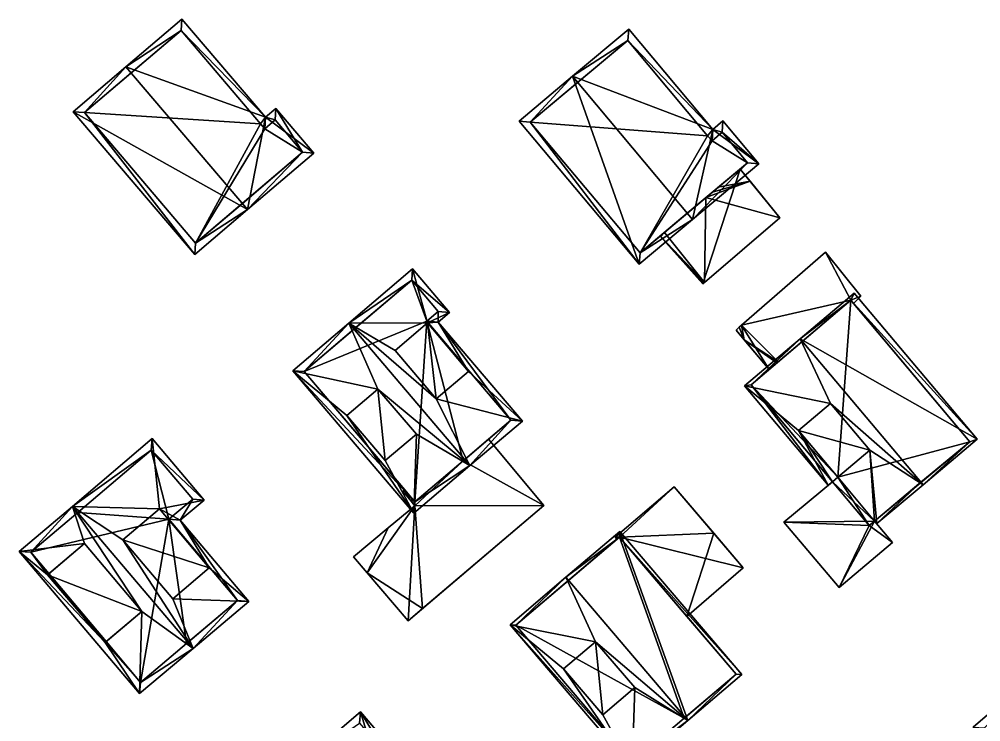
# Model space of a CAD drawing. Extents: x 2679264 to 2679716, y 1246766 to 1247183.
# Drawn here: x 2679267.5 to 2679327.1, y 1247120.6 to 1247164.2 of the extents above; entities that cross this region are included whole.
import ezdxf

# ---------------------------------------------------------------- set-up
doc = ezdxf.new("R2010")
doc.units = 0

msp = doc.modelspace()

# ---------------------------------------------------------------- linework, layer by layer
for points in [[(2679277.56, 1247164.2, 451.626), (2679282.75, 1247158.12, 451.626), (2679274.09, 1247161.25, 455.044)], [(2679277.56, 1247164.2, 451.626), (2679274.09, 1247161.25, 455.044), (2679277.51, 1247163.5, 452.001)], [(2679282.75, 1247158.12, 451.626), (2679277.56, 1247164.2, 451.626), (2679277.51, 1247163.5, 452.001)], [(2679305.25, 1247163.59, 449.858), (2679310.46, 1247157.37, 449.858), (2679301.76, 1247160.66, 453.452)], [(2679305.25, 1247163.59, 449.858), (2679301.76, 1247160.66, 453.452), (2679305.19, 1247162.88, 450.253)], [(2679310.46, 1247157.37, 449.858), (2679305.25, 1247163.59, 449.858), (2679305.19, 1247162.88, 450.253)], [(2679277.51, 1247163.5, 452.001), (2679274.42, 1247160.87, 455.044), (2679271.52, 1247158.41, 445.035)], [(2679277.51, 1247163.5, 445.035), (2679277.51, 1247163.5, 452.001), (2679271.52, 1247158.41, 445.035)], [(2679282.43, 1247157.72, 445.035), (2679277.51, 1247163.5, 445.035), (2679271.52, 1247158.41, 445.035)], [(2679277.51, 1247163.5, 452.001), (2679274.09, 1247161.25, 455.044), (2679274.42, 1247160.87, 455.044)], [(2679282.43, 1247157.72, 451.998), (2679282.75, 1247158.12, 451.626), (2679277.51, 1247163.5, 452.001)], [(2679282.43, 1247157.72, 451.998), (2679277.51, 1247163.5, 452.001), (2679277.51, 1247163.5, 445.035)], [(2679282.43, 1247157.72, 445.035), (2679282.43, 1247157.72, 451.998), (2679277.51, 1247163.5, 445.035)], [(2679305.19, 1247162.88, 450.253), (2679302.08, 1247160.28, 453.452), (2679299.15, 1247157.82, 441.762)], [(2679305.19, 1247162.88, 441.762), (2679305.19, 1247162.88, 450.253), (2679299.15, 1247157.82, 441.762)], [(2679310.14, 1247156.98, 441.762), (2679305.19, 1247162.88, 441.762), (2679299.15, 1247157.82, 441.762)], [(2679305.19, 1247162.88, 450.253), (2679301.76, 1247160.66, 453.452), (2679302.08, 1247160.28, 453.452)], [(2679310.14, 1247156.98, 450.249), (2679310.46, 1247157.37, 449.858), (2679305.19, 1247162.88, 450.253)], [(2679310.14, 1247156.98, 450.249), (2679305.19, 1247162.88, 450.253), (2679305.19, 1247162.88, 441.762)], [(2679310.14, 1247156.98, 441.762), (2679310.14, 1247156.98, 450.249), (2679305.19, 1247162.88, 441.762)], [(2679270.82, 1247158.46, 451.626), (2679274.09, 1247161.25, 455.044), (2679281.63, 1247152.4, 455.044)], [(2679274.09, 1247161.25, 455.044), (2679270.82, 1247158.46, 451.626), (2679271.52, 1247158.41, 452.023)], [(2679274.42, 1247160.87, 455.044), (2679274.09, 1247161.25, 455.044), (2679271.52, 1247158.41, 452.023)], [(2679274.09, 1247161.25, 455.044), (2679282.75, 1247158.12, 451.626), (2679281.63, 1247152.4, 455.044)], [(2679274.42, 1247160.87, 455.044), (2679271.52, 1247158.41, 452.023), (2679271.52, 1247158.41, 445.035)], [(2679298.45, 1247157.88, 449.858), (2679301.76, 1247160.66, 453.452), (2679305.89, 1247149.01, 449.858)], [(2679301.76, 1247160.66, 453.452), (2679298.45, 1247157.88, 449.858), (2679299.15, 1247157.82, 450.273)], [(2679302.08, 1247160.28, 453.452), (2679301.76, 1247160.66, 453.452), (2679299.15, 1247157.82, 450.273)], [(2679301.76, 1247160.66, 453.452), (2679310.46, 1247157.37, 449.858), (2679309.2, 1247151.79, 453.452)], [(2679305.89, 1247149.01, 449.858), (2679301.76, 1247160.66, 453.452), (2679309.2, 1247151.79, 453.452)], [(2679302.08, 1247160.28, 453.452), (2679299.15, 1247157.82, 450.273), (2679299.15, 1247157.82, 441.762)], [(2679278.36, 1247149.61, 451.626), (2679270.82, 1247158.46, 451.626), (2679281.63, 1247152.4, 455.044)], [(2679270.82, 1247158.46, 451.626), (2679278.36, 1247149.61, 451.626), (2679271.52, 1247158.41, 452.023)], [(2679271.52, 1247158.41, 452.023), (2679278.36, 1247149.61, 451.626), (2679278.41, 1247150.31, 452.024)], [(2679271.52, 1247158.41, 452.023), (2679278.41, 1247150.31, 452.024), (2679278.41, 1247150.31, 445.035)], [(2679271.52, 1247158.41, 445.035), (2679271.52, 1247158.41, 452.023), (2679278.41, 1247150.31, 445.035)], [(2679282.43, 1247157.72, 445.035), (2679271.52, 1247158.41, 445.035), (2679278.41, 1247150.31, 445.035)], [(2679283.39, 1247158.66, 450.994), (2679285.74, 1247155.89, 450.994), (2679282.75, 1247158.12, 451.626)], [(2679283.39, 1247158.66, 450.994), (2679282.75, 1247158.12, 451.626), (2679283.33, 1247157.96, 451.37)], [(2679285.04, 1247155.95, 451.369), (2679283.39, 1247158.66, 450.994), (2679283.33, 1247157.96, 451.37)], [(2679285.74, 1247155.89, 450.994), (2679283.39, 1247158.66, 450.994), (2679285.04, 1247155.95, 451.369)], [(2679282.43, 1247157.72, 445.035), (2679278.41, 1247150.31, 445.035), (2679282.69, 1247157.41, 445.035)], [(2679282.75, 1247158.12, 451.626), (2679285.74, 1247155.89, 450.994), (2679281.63, 1247152.4, 455.044)], [(2679282.75, 1247158.12, 451.626), (2679282.43, 1247157.72, 451.998), (2679282.69, 1247157.41, 452.001)], [(2679282.69, 1247157.41, 452.001), (2679282.43, 1247157.72, 451.998), (2679282.69, 1247157.41, 445.035)], [(2679282.43, 1247157.72, 451.998), (2679282.43, 1247157.72, 445.035), (2679282.69, 1247157.41, 445.035)], [(2679283.33, 1247157.96, 451.37), (2679282.75, 1247158.12, 451.626), (2679282.69, 1247157.41, 452.001)], [(2679283.33, 1247157.96, 451.37), (2679282.69, 1247157.41, 452.001), (2679282.69, 1247157.41, 445.035)], [(2679283.33, 1247157.96, 445.035), (2679283.33, 1247157.96, 451.37), (2679282.69, 1247157.41, 445.035)], [(2679285.04, 1247155.95, 445.035), (2679283.33, 1247157.96, 445.035), (2679282.69, 1247157.41, 445.035)], [(2679285.04, 1247155.95, 451.369), (2679283.33, 1247157.96, 451.37), (2679283.33, 1247157.96, 445.035)], [(2679285.04, 1247155.95, 445.035), (2679285.04, 1247155.95, 451.369), (2679283.33, 1247157.96, 445.035)], [(2679298.45, 1247157.88, 449.858), (2679305.89, 1247149.01, 449.858), (2679299.15, 1247157.82, 450.273)], [(2679299.15, 1247157.82, 450.273), (2679305.89, 1247149.01, 449.858), (2679305.95, 1247149.71, 450.274)], [(2679299.15, 1247157.82, 450.273), (2679305.95, 1247149.71, 450.274), (2679305.95, 1247149.71, 441.762)], [(2679299.15, 1247157.82, 441.762), (2679299.15, 1247157.82, 450.273), (2679305.95, 1247149.71, 441.762)], [(2679310.14, 1247156.98, 441.762), (2679299.15, 1247157.82, 441.762), (2679305.95, 1247149.71, 441.762)], [(2679310.46, 1247157.37, 449.858), (2679311.08, 1247157.91, 449.212), (2679313.32, 1247155.24, 449.212)], [(2679311.08, 1247157.91, 449.212), (2679310.46, 1247157.37, 449.858), (2679311.03, 1247157.2, 449.606)], [(2679313.32, 1247155.24, 449.212), (2679311.08, 1247157.91, 449.212), (2679311.03, 1247157.2, 449.606)], [(2679278.41, 1247150.31, 445.035), (2679285.04, 1247155.95, 445.035), (2679282.69, 1247157.41, 445.035)], [(2679310.14, 1247156.98, 441.762), (2679305.95, 1247149.71, 441.762), (2679310.41, 1247156.66, 441.762)], [(2679309.2, 1247151.79, 453.452), (2679310.46, 1247157.37, 449.858), (2679313.32, 1247155.24, 449.212)], [(2679310.46, 1247157.37, 449.858), (2679310.14, 1247156.98, 450.249), (2679310.41, 1247156.66, 450.253)], [(2679310.41, 1247156.66, 450.253), (2679310.14, 1247156.98, 450.249), (2679310.41, 1247156.66, 441.762)], [(2679310.14, 1247156.98, 450.249), (2679310.14, 1247156.98, 441.762), (2679310.41, 1247156.66, 441.762)], [(2679311.03, 1247157.2, 449.606), (2679310.46, 1247157.37, 449.858), (2679310.41, 1247156.66, 450.253)], [(2679311.03, 1247157.2, 449.606), (2679310.41, 1247156.66, 450.253), (2679310.41, 1247156.66, 441.762)], [(2679311.03, 1247157.2, 441.762), (2679311.03, 1247157.2, 449.606), (2679310.41, 1247156.66, 441.762)], [(2679312.61, 1247155.3, 441.762), (2679311.03, 1247157.2, 441.762), (2679310.41, 1247156.66, 441.762)], [(2679312.61, 1247155.3, 449.606), (2679313.32, 1247155.24, 449.212), (2679311.03, 1247157.2, 449.606)], [(2679312.61, 1247155.3, 449.606), (2679311.03, 1247157.2, 449.606), (2679312.61, 1247155.3, 441.762)], [(2679312.61, 1247155.3, 441.762), (2679311.03, 1247157.2, 449.606), (2679311.03, 1247157.2, 441.762)], [(2679305.95, 1247149.71, 441.762), (2679312.61, 1247155.3, 441.762), (2679310.41, 1247156.66, 441.762)], [(2679281.31, 1247152.78, 455.044), (2679285.04, 1247155.95, 451.369), (2679278.41, 1247150.31, 445.035)], [(2679278.41, 1247150.31, 445.035), (2679285.04, 1247155.95, 451.369), (2679285.04, 1247155.95, 445.035)], [(2679281.31, 1247152.78, 455.044), (2679281.63, 1247152.4, 455.044), (2679285.04, 1247155.95, 451.369)], [(2679281.63, 1247152.4, 455.044), (2679285.74, 1247155.89, 450.994), (2679285.04, 1247155.95, 451.369)], [(2679308.88, 1247152.17, 453.452), (2679309.2, 1247151.79, 453.452), (2679312.61, 1247155.3, 449.606)], [(2679308.88, 1247152.17, 453.452), (2679312.61, 1247155.3, 449.606), (2679310.56, 1247153.58, 447.192)], [(2679309.2, 1247151.79, 453.452), (2679313.32, 1247155.24, 449.212), (2679312.61, 1247155.3, 449.606)], [(2679312.15, 1247154.91, 447.192), (2679310.56, 1247153.58, 447.192), (2679312.61, 1247155.3, 449.606)], [(2679312.61, 1247155.3, 449.606), (2679312.61, 1247155.3, 441.762), (2679312.15, 1247154.91, 447.192)], [(2679312.61, 1247155.3, 441.762), (2679312.15, 1247154.91, 441.762), (2679312.15, 1247154.91, 447.192)], [(2679312.15, 1247154.91, 441.762), (2679307.2, 1247150.76, 441.762), (2679309.84, 1247147.8, 441.762)], [(2679314.62, 1247151.88, 441.762), (2679312.15, 1247154.91, 441.762), (2679309.84, 1247147.8, 441.762)], [(2679312.15, 1247154.91, 447.192), (2679312.78, 1247154.15, 447.196), (2679310.8, 1247153.78, 447.192)], [(2679312.15, 1247154.91, 447.192), (2679312.78, 1247154.15, 441.762), (2679312.78, 1247154.15, 447.196)], [(2679312.15, 1247154.91, 447.192), (2679312.15, 1247154.91, 441.762), (2679312.78, 1247154.15, 441.762)], [(2679310.03, 1247153.14, 447.192), (2679310.44, 1247153.48, 447.192), (2679312.78, 1247154.15, 447.196)], [(2679312.78, 1247154.15, 447.196), (2679314.62, 1247151.88, 447.207), (2679310.03, 1247153.14, 447.192)], [(2679310.44, 1247153.48, 447.192), (2679310.8, 1247153.78, 447.192), (2679312.78, 1247154.15, 447.196)], [(2679312.78, 1247154.15, 447.196), (2679314.62, 1247151.88, 441.762), (2679314.62, 1247151.88, 447.207)], [(2679314.62, 1247151.88, 441.762), (2679312.78, 1247154.15, 447.196), (2679312.78, 1247154.15, 441.762)], [(2679307.31, 1247150.86, 447.193), (2679308.88, 1247152.17, 453.452), (2679310.56, 1247153.58, 447.192)], [(2679310.03, 1247153.14, 447.192), (2679309.94, 1247147.88, 447.207), (2679307.47, 1247150.98, 447.193)], [(2679309.94, 1247147.88, 447.207), (2679310.03, 1247153.14, 447.192), (2679314.62, 1247151.88, 447.207)], [(2679278.36, 1247149.61, 451.626), (2679281.63, 1247152.4, 455.044), (2679278.41, 1247150.31, 452.024)], [(2679278.41, 1247150.31, 452.024), (2679281.63, 1247152.4, 455.044), (2679281.31, 1247152.78, 455.044)], [(2679278.41, 1247150.31, 452.024), (2679281.31, 1247152.78, 455.044), (2679278.41, 1247150.31, 445.035)], [(2679305.89, 1247149.01, 449.858), (2679309.2, 1247151.79, 453.452), (2679305.95, 1247149.71, 450.274)], [(2679305.95, 1247149.71, 450.274), (2679309.2, 1247151.79, 453.452), (2679308.88, 1247152.17, 453.452)], [(2679308.88, 1247152.17, 453.452), (2679307.31, 1247150.86, 447.193), (2679305.95, 1247149.71, 450.274)], [(2679309.94, 1247147.88, 447.207), (2679314.62, 1247151.88, 447.207), (2679309.94, 1247147.88, 441.762)], [(2679314.62, 1247151.88, 447.207), (2679314.62, 1247151.88, 441.762), (2679309.94, 1247147.88, 441.762)], [(2679305.95, 1247149.71, 450.274), (2679307.31, 1247150.86, 447.193), (2679307.2, 1247150.76, 447.193)], [(2679305.95, 1247149.71, 441.762), (2679305.95, 1247149.71, 450.274), (2679307.2, 1247150.76, 447.193)], [(2679307.2, 1247150.76, 447.193), (2679307.2, 1247150.76, 441.762), (2679305.95, 1247149.71, 441.762)], [(2679307.47, 1247150.98, 447.193), (2679307.23, 1247150.74, 447.193), (2679307.2, 1247150.76, 447.193)], [(2679307.23, 1247150.74, 447.193), (2679307.23, 1247150.74, 441.762), (2679307.2, 1247150.76, 447.193)], [(2679307.2, 1247150.76, 441.762), (2679307.2, 1247150.76, 447.193), (2679307.23, 1247150.74, 441.762)], [(2679309.94, 1247147.88, 447.207), (2679307.23, 1247150.74, 447.193), (2679307.47, 1247150.98, 447.193)], [(2679309.89, 1247147.84, 447.207), (2679309.84, 1247147.8, 447.207), (2679307.23, 1247150.74, 447.193)], [(2679309.94, 1247147.88, 447.207), (2679309.89, 1247147.84, 447.207), (2679307.23, 1247150.74, 447.193)], [(2679309.84, 1247147.8, 447.207), (2679309.84, 1247147.8, 441.762), (2679307.23, 1247150.74, 447.193)], [(2679307.23, 1247150.74, 447.193), (2679309.84, 1247147.8, 441.762), (2679307.23, 1247150.74, 441.762)], [(2679312.23, 1247145.23, 446.821), (2679317.45, 1247149.75, 446.827), (2679319.01, 1247146.78, 446.827)], [(2679317.45, 1247149.75, 446.827), (2679312.23, 1247145.23, 446.821), (2679317.45, 1247149.75, 441.765)], [(2679317.45, 1247149.75, 441.765), (2679312.23, 1247145.23, 446.821), (2679312.23, 1247145.23, 441.765)], [(2679319.01, 1247146.78, 441.765), (2679317.45, 1247149.75, 441.765), (2679312.23, 1247145.23, 441.765)], [(2679319.01, 1247146.78, 446.827), (2679317.45, 1247149.75, 446.827), (2679319.63, 1247147.03, 446.827)], [(2679319.63, 1247147.03, 446.827), (2679317.45, 1247149.75, 446.827), (2679317.45, 1247149.75, 441.765)], [(2679319.63, 1247147.03, 441.765), (2679319.63, 1247147.03, 446.827), (2679317.45, 1247149.75, 441.765)], [(2679319.01, 1247146.78, 441.765), (2679319.63, 1247147.03, 441.765), (2679317.45, 1247149.75, 441.765)], [(2679287.9, 1247145.36, 455.044), (2679291.85, 1247148.72, 450.957), (2679292.77, 1247145.37, 452.112)], [(2679291.85, 1247148.72, 450.957), (2679287.9, 1247145.36, 455.044), (2679291.8, 1247148.02, 451.351)], [(2679294.15, 1247146.02, 450.957), (2679291.85, 1247148.72, 450.957), (2679291.8, 1247148.02, 451.351)], [(2679291.85, 1247148.72, 450.957), (2679294.15, 1247146.02, 450.957), (2679292.77, 1247145.37, 452.112)], [(2679291.8, 1247148.02, 451.351), (2679288.22, 1247144.98, 455.044), (2679285.14, 1247142.36, 443.882)], [(2679291.8, 1247148.02, 443.882), (2679291.8, 1247148.02, 451.351), (2679285.14, 1247142.36, 443.882)], [(2679292.74, 1247145.48, 443.882), (2679291.8, 1247148.02, 443.882), (2679285.14, 1247142.36, 443.882)], [(2679291.8, 1247148.02, 451.351), (2679287.9, 1247145.36, 455.044), (2679288.22, 1247144.98, 455.044)], [(2679293.44, 1247146.08, 451.351), (2679294.15, 1247146.02, 450.957), (2679291.8, 1247148.02, 451.351)], [(2679293.44, 1247146.08, 451.351), (2679291.8, 1247148.02, 451.351), (2679291.8, 1247148.02, 443.882)], [(2679293.44, 1247146.08, 443.882), (2679293.44, 1247146.08, 451.351), (2679291.8, 1247148.02, 443.882)], [(2679292.74, 1247145.48, 443.882), (2679293.44, 1247146.08, 443.882), (2679291.8, 1247148.02, 443.882)], [(2679309.84, 1247147.8, 447.207), (2679309.89, 1247147.84, 447.207), (2679309.89, 1247147.84, 441.762)], [(2679309.84, 1247147.8, 441.762), (2679309.84, 1247147.8, 447.207), (2679309.89, 1247147.84, 441.762)], [(2679309.89, 1247147.84, 447.207), (2679309.94, 1247147.88, 447.207), (2679309.94, 1247147.88, 441.762)], [(2679309.89, 1247147.84, 441.762), (2679309.89, 1247147.84, 447.207), (2679309.94, 1247147.88, 441.762)], [(2679319.22, 1247147.21, 449.565), (2679326.84, 1247138.16, 449.565), (2679315.87, 1247144.38, 453.335)], [(2679319.22, 1247147.21, 449.565), (2679315.87, 1247144.38, 453.335), (2679319.01, 1247146.78, 449.945)], [(2679326.84, 1247138.16, 449.565), (2679319.22, 1247147.21, 449.565), (2679319.01, 1247146.78, 449.945)], [(2679319.17, 1247146.58, 446.827), (2679319.01, 1247146.78, 446.827), (2679319.63, 1247147.03, 446.827)], [(2679319.01, 1247146.78, 441.765), (2679319.17, 1247146.58, 441.765), (2679319.63, 1247147.03, 441.765)], [(2679319.17, 1247146.58, 446.827), (2679319.63, 1247147.03, 446.827), (2679319.63, 1247147.03, 441.765)], [(2679319.17, 1247146.58, 441.765), (2679319.17, 1247146.58, 446.827), (2679319.63, 1247147.03, 441.765)], [(2679319.01, 1247146.78, 446.827), (2679314.51, 1247142.96, 446.826), (2679312.23, 1247145.23, 446.821)], [(2679313.96, 1247142.49, 441.765), (2679319.01, 1247146.78, 441.765), (2679312.23, 1247145.23, 441.765)], [(2679318.2, 1247135.8, 441.765), (2679319.01, 1247146.78, 441.765), (2679312.83, 1247141.54, 441.765)], [(2679319.01, 1247146.78, 446.827), (2679319.01, 1247146.78, 449.945), (2679315.15, 1247143.5, 446.826)], [(2679316, 1247144.23, 453.335), (2679315.15, 1247143.5, 446.826), (2679319.01, 1247146.78, 449.945)], [(2679319.01, 1247146.78, 449.945), (2679315.87, 1247144.38, 453.335), (2679316, 1247144.23, 453.335)], [(2679318.2, 1247135.8, 441.765), (2679326.39, 1247138.01, 441.765), (2679319.01, 1247146.78, 441.765)], [(2679326.39, 1247138.01, 449.945), (2679326.84, 1247138.16, 449.565), (2679319.01, 1247146.78, 449.945)], [(2679326.39, 1247138.01, 449.945), (2679319.01, 1247146.78, 449.945), (2679319.17, 1247146.58, 446.827)], [(2679319.01, 1247146.78, 446.827), (2679319.17, 1247146.58, 446.827), (2679319.01, 1247146.78, 449.945)], [(2679319.17, 1247146.58, 446.827), (2679326.39, 1247138.01, 441.765), (2679326.39, 1247138.01, 449.945)], [(2679319.17, 1247146.58, 446.827), (2679319.17, 1247146.58, 441.765), (2679326.39, 1247138.01, 441.765)], [(2679292.74, 1247145.48, 452.078), (2679293.45, 1247145.42, 451.685), (2679293.44, 1247146.08, 451.351)], [(2679292.74, 1247145.48, 452.078), (2679293.44, 1247146.08, 451.351), (2679292.74, 1247145.48, 443.882)], [(2679292.74, 1247145.48, 443.882), (2679293.44, 1247146.08, 451.351), (2679293.44, 1247146.08, 443.882)], [(2679294.15, 1247146.02, 450.957), (2679293.45, 1247145.42, 451.685), (2679292.77, 1247145.37, 452.112)], [(2679293.45, 1247145.42, 451.685), (2679294.15, 1247146.02, 450.957), (2679293.44, 1247146.08, 451.351)], [(2679284.43, 1247142.41, 451.685), (2679287.9, 1247145.36, 455.044), (2679289.71, 1247141.27, 454.11)], [(2679287.9, 1247145.36, 455.044), (2679284.43, 1247142.41, 451.685), (2679285.14, 1247142.36, 452.054)], [(2679292.74, 1247145.48, 443.882), (2679285.14, 1247142.36, 443.882), (2679292, 1247134.28, 443.882)], [(2679288.22, 1247144.98, 455.044), (2679287.9, 1247145.36, 455.044), (2679285.14, 1247142.36, 452.054)], [(2679290.77, 1247143.67, 454.189), (2679287.9, 1247145.36, 455.044), (2679292.77, 1247145.37, 452.112)], [(2679295.41, 1247136.53, 455.044), (2679287.9, 1247145.36, 455.044), (2679293.32, 1247140.66, 454.189)], [(2679287.9, 1247145.36, 455.044), (2679295.41, 1247136.53, 455.044), (2679289.71, 1247141.27, 454.11)], [(2679287.9, 1247145.36, 455.044), (2679290.77, 1247143.67, 454.189), (2679293.32, 1247140.66, 454.189)], [(2679293.32, 1247140.66, 454.189), (2679290.77, 1247143.67, 454.189), (2679292.77, 1247145.37, 454.189)], [(2679292.77, 1247145.37, 452.112), (2679292.77, 1247145.37, 454.189), (2679290.77, 1247143.67, 454.189)], [(2679295, 1247136.83, 443.882), (2679292.74, 1247145.48, 443.882), (2679292, 1247134.28, 443.882)], [(2679297.95, 1247139.35, 452.079), (2679293.45, 1247145.42, 451.685), (2679292.74, 1247145.48, 452.078)], [(2679297.95, 1247139.35, 452.079), (2679292.74, 1247145.48, 452.078), (2679297.95, 1247139.35, 443.882)], [(2679297.95, 1247139.35, 443.882), (2679292.74, 1247145.48, 452.078), (2679292.74, 1247145.48, 443.882)], [(2679295, 1247136.83, 443.882), (2679297.95, 1247139.35, 443.882), (2679292.74, 1247145.48, 443.882)], [(2679293.45, 1247145.42, 451.685), (2679295.33, 1247142.37, 452.112), (2679292.77, 1247145.37, 452.112)], [(2679295.33, 1247142.37, 454.189), (2679293.32, 1247140.66, 454.189), (2679292.77, 1247145.37, 454.189)], [(2679295.33, 1247142.37, 452.112), (2679295.33, 1247142.37, 454.189), (2679292.77, 1247145.37, 452.112)], [(2679292.77, 1247145.37, 454.189), (2679292.77, 1247145.37, 452.112), (2679295.33, 1247142.37, 454.189)], [(2679293.45, 1247145.42, 451.685), (2679298.66, 1247139.29, 451.685), (2679295.33, 1247142.37, 452.112)], [(2679298.66, 1247139.29, 451.685), (2679293.45, 1247145.42, 451.685), (2679297.95, 1247139.35, 452.079)], [(2679311.91, 1247144.93, 441.765), (2679313.96, 1247142.49, 441.765), (2679312.23, 1247145.23, 441.765)], [(2679312.1, 1247145.11, 446.821), (2679312.41, 1247144.33, 446.822), (2679311.91, 1247144.93, 446.821)], [(2679312.1, 1247145.11, 446.821), (2679311.91, 1247144.93, 446.821), (2679311.91, 1247144.93, 441.765)], [(2679312.1, 1247145.11, 441.765), (2679312.1, 1247145.11, 446.821), (2679311.91, 1247144.93, 441.765)], [(2679312.41, 1247144.33, 446.822), (2679312.1, 1247145.11, 446.821), (2679312.23, 1247145.23, 446.821)], [(2679312.23, 1247145.23, 446.821), (2679312.1, 1247145.11, 446.821), (2679312.1, 1247145.11, 441.765)], [(2679312.23, 1247145.23, 441.765), (2679312.23, 1247145.23, 446.821), (2679312.1, 1247145.11, 441.765)], [(2679314.51, 1247142.96, 446.826), (2679312.41, 1247144.33, 446.822), (2679312.23, 1247145.23, 446.821)], [(2679288.22, 1247144.98, 455.044), (2679285.14, 1247142.36, 452.054), (2679285.14, 1247142.36, 443.882)], [(2679312.41, 1247144.33, 446.822), (2679312.41, 1247144.33, 441.765), (2679311.91, 1247144.93, 446.821)], [(2679311.91, 1247144.93, 446.821), (2679312.41, 1247144.33, 441.765), (2679311.91, 1247144.93, 441.765)], [(2679314.51, 1247142.96, 446.826), (2679314.42, 1247142.89, 446.826), (2679312.41, 1247144.33, 446.822)], [(2679312.41, 1247144.33, 446.822), (2679314.42, 1247142.89, 446.826), (2679313.96, 1247142.49, 446.826)], [(2679312.41, 1247144.33, 441.765), (2679312.41, 1247144.33, 446.822), (2679313.96, 1247142.49, 441.765)], [(2679312.41, 1247144.33, 446.822), (2679313.96, 1247142.49, 446.826), (2679313.96, 1247142.49, 441.765)], [(2679312.42, 1247141.48, 449.565), (2679315.87, 1247144.38, 453.335), (2679317.75, 1247140.38, 452.379)], [(2679315.87, 1247144.38, 453.335), (2679312.42, 1247141.48, 449.565), (2679312.83, 1247141.54, 449.863)], [(2679316, 1247144.23, 453.335), (2679315.87, 1247144.38, 453.335), (2679312.83, 1247141.54, 449.863)], [(2679315.15, 1247143.5, 446.826), (2679316, 1247144.23, 453.335), (2679312.83, 1247141.54, 449.863)], [(2679326.84, 1247138.16, 449.565), (2679323.49, 1247135.34, 453.335), (2679315.87, 1247144.38, 453.335)], [(2679315.87, 1247144.38, 453.335), (2679323.49, 1247135.34, 453.335), (2679317.75, 1247140.38, 452.379)], [(2679315.15, 1247143.5, 446.826), (2679312.83, 1247141.54, 449.863), (2679313.96, 1247142.49, 446.826)], [(2679291.94, 1247133.58, 451.685), (2679284.43, 1247142.41, 451.685), (2679287.79, 1247139.64, 452.246)], [(2679284.43, 1247142.41, 451.685), (2679289.71, 1247141.27, 454.11), (2679287.79, 1247139.64, 452.246)], [(2679284.43, 1247142.41, 451.685), (2679291.94, 1247133.58, 451.685), (2679292, 1247134.28, 452.054)], [(2679285.14, 1247142.36, 452.054), (2679284.43, 1247142.41, 451.685), (2679292, 1247134.28, 452.054)], [(2679291.37, 1247135.03, 448.648), (2679285.14, 1247142.36, 443.882), (2679285.14, 1247142.36, 452.054)], [(2679285.14, 1247142.36, 452.054), (2679292, 1247134.28, 452.054), (2679291.37, 1247135.03, 448.648)], [(2679291.37, 1247135.03, 448.648), (2679291.37, 1247135.03, 443.882), (2679285.14, 1247142.36, 443.882)], [(2679298.66, 1247139.29, 451.685), (2679293.32, 1247140.66, 454.189), (2679295.33, 1247142.37, 452.112)], [(2679293.32, 1247140.66, 454.189), (2679295.33, 1247142.37, 454.189), (2679295.33, 1247142.37, 452.112)], [(2679312.83, 1247141.54, 449.863), (2679312.83, 1247141.54, 441.765), (2679313.96, 1247142.49, 446.826)], [(2679312.83, 1247141.54, 441.765), (2679313.96, 1247142.49, 441.765), (2679313.96, 1247142.49, 446.826)], [(2679312.42, 1247141.48, 449.565), (2679317.61, 1247135.31, 449.565), (2679312.83, 1247141.54, 449.863)], [(2679317.61, 1247135.31, 449.565), (2679312.42, 1247141.48, 449.565), (2679315.76, 1247138.7, 450.203)], [(2679312.42, 1247141.48, 449.565), (2679317.75, 1247140.38, 452.379), (2679315.76, 1247138.7, 450.203)], [(2679317.61, 1247135.31, 449.565), (2679317.87, 1247135.53, 449.851), (2679312.83, 1247141.54, 449.863)], [(2679312.83, 1247141.54, 449.863), (2679317.87, 1247135.53, 449.851), (2679312.83, 1247141.54, 441.765)], [(2679317.87, 1247135.53, 449.851), (2679317.87, 1247135.53, 441.765), (2679312.83, 1247141.54, 441.765)], [(2679317.87, 1247135.53, 441.765), (2679318.2, 1247135.8, 441.765), (2679312.83, 1247141.54, 441.765)], [(2679287.79, 1247139.64, 454.11), (2679289.71, 1247141.27, 454.11), (2679290.16, 1247136.84, 454.11)], [(2679289.71, 1247141.27, 454.11), (2679287.79, 1247139.64, 454.11), (2679287.79, 1247139.64, 452.246)], [(2679289.71, 1247141.27, 454.11), (2679295.41, 1247136.53, 455.044), (2679292.09, 1247138.48, 454.11)], [(2679289.71, 1247141.27, 454.11), (2679292.09, 1247138.48, 454.11), (2679290.16, 1247136.84, 454.11)], [(2679298.66, 1247139.29, 451.685), (2679295.41, 1247136.53, 455.044), (2679293.32, 1247140.66, 454.189)], [(2679317.75, 1247140.38, 452.379), (2679320.19, 1247137.48, 452.379), (2679315.76, 1247138.7, 452.334)], [(2679317.75, 1247140.38, 452.379), (2679315.76, 1247138.7, 452.334), (2679315.76, 1247138.7, 450.203)], [(2679317.75, 1247140.38, 452.379), (2679323.49, 1247135.34, 453.335), (2679320.19, 1247137.48, 452.379)], [(2679291.94, 1247133.58, 451.685), (2679287.79, 1247139.64, 452.246), (2679290.16, 1247136.84, 452.246)], [(2679287.79, 1247139.64, 452.246), (2679287.79, 1247139.64, 454.11), (2679290.16, 1247136.84, 452.246)], [(2679290.16, 1247136.84, 454.11), (2679290.16, 1247136.84, 452.246), (2679287.79, 1247139.64, 454.11)], [(2679295.09, 1247136.91, 455.044), (2679297.95, 1247139.35, 452.079), (2679295, 1247136.83, 454.957)], [(2679295, 1247136.83, 454.957), (2679297.95, 1247139.35, 452.079), (2679295, 1247136.83, 448.648)], [(2679296.56, 1247138.16, 448.648), (2679295, 1247136.83, 448.648), (2679297.95, 1247139.35, 452.079)], [(2679295.09, 1247136.91, 455.044), (2679295.41, 1247136.53, 455.044), (2679297.95, 1247139.35, 452.079)], [(2679295.41, 1247136.53, 455.044), (2679298.66, 1247139.29, 451.685), (2679297.95, 1247139.35, 452.079)], [(2679297.95, 1247139.35, 443.882), (2679296.56, 1247138.16, 448.648), (2679297.95, 1247139.35, 452.079)], [(2679296.56, 1247138.16, 448.648), (2679297.95, 1247139.35, 443.882), (2679296.56, 1247138.16, 443.882)], [(2679292.09, 1247138.48, 454.11), (2679291.94, 1247133.58, 451.685), (2679290.16, 1247136.84, 452.246)], [(2679290.16, 1247136.84, 452.246), (2679290.16, 1247136.84, 454.11), (2679292.09, 1247138.48, 454.11)], [(2679295.41, 1247136.53, 455.044), (2679291.94, 1247133.58, 451.685), (2679292.09, 1247138.48, 454.11)], [(2679317.87, 1247135.53, 449.851), (2679317.61, 1247135.31, 449.565), (2679315.76, 1247138.7, 450.203)], [(2679317.87, 1247135.53, 449.851), (2679315.76, 1247138.7, 450.203), (2679318.2, 1247135.8, 450.203)], [(2679315.76, 1247138.7, 452.334), (2679320.19, 1247137.48, 452.379), (2679318.2, 1247135.8, 452.334)], [(2679315.76, 1247138.7, 450.203), (2679315.76, 1247138.7, 452.334), (2679318.2, 1247135.8, 450.203)], [(2679318.2, 1247135.8, 452.334), (2679318.2, 1247135.8, 450.203), (2679315.76, 1247138.7, 452.334)], [(2679270.79, 1247134, 457.225), (2679275.71, 1247138.2, 452.605), (2679276.17, 1247133.84, 454.365)], [(2679275.71, 1247138.2, 452.605), (2679270.79, 1247134, 457.225), (2679275.65, 1247137.49, 452.962)], [(2679278.93, 1247134.39, 452.605), (2679275.71, 1247138.2, 452.605), (2679275.65, 1247137.49, 452.962)], [(2679275.71, 1247138.2, 452.605), (2679278.93, 1247134.39, 452.605), (2679276.17, 1247133.84, 454.365)], [(2679299.99, 1247134.05, 448.648), (2679295, 1247136.83, 448.648), (2679296.56, 1247138.16, 448.648)], [(2679299.99, 1247134.05, 443.882), (2679296.56, 1247138.16, 443.882), (2679295, 1247136.83, 443.882)], [(2679299.99, 1247134.05, 448.648), (2679296.56, 1247138.16, 443.882), (2679299.99, 1247134.05, 443.882)], [(2679296.56, 1247138.16, 448.648), (2679296.56, 1247138.16, 443.882), (2679299.99, 1247134.05, 448.648)], [(2679318.2, 1247135.8, 441.765), (2679320.48, 1247133.09, 441.765), (2679326.39, 1247138.01, 441.765)], [(2679323.36, 1247135.49, 453.335), (2679326.39, 1247138.01, 449.945), (2679320.48, 1247133.09, 441.765)], [(2679320.48, 1247133.09, 441.765), (2679326.39, 1247138.01, 449.945), (2679326.39, 1247138.01, 441.765)], [(2679323.36, 1247135.49, 453.335), (2679323.49, 1247135.34, 453.335), (2679326.39, 1247138.01, 449.945)], [(2679323.49, 1247135.34, 453.335), (2679326.84, 1247138.16, 449.565), (2679326.39, 1247138.01, 449.945)], [(2679275.65, 1247137.49, 452.962), (2679270.79, 1247134, 457.225), (2679271.12, 1247133.62, 457.224)], [(2679275.65, 1247137.49, 452.962), (2679271.12, 1247133.62, 457.224), (2679271.12, 1247133.62, 446.572)], [(2679275.65, 1247137.49, 446.572), (2679275.65, 1247137.49, 452.962), (2679271.12, 1247133.62, 446.572)], [(2679276.75, 1247133.2, 446.572), (2679275.65, 1247137.49, 446.572), (2679271.12, 1247133.62, 446.572)], [(2679278.23, 1247134.44, 452.962), (2679278.93, 1247134.39, 452.605), (2679275.65, 1247137.49, 452.962)], [(2679278.23, 1247134.44, 452.962), (2679275.65, 1247137.49, 452.962), (2679278.23, 1247134.44, 446.572)], [(2679278.23, 1247134.44, 446.572), (2679275.65, 1247137.49, 452.962), (2679275.65, 1247137.49, 446.572)], [(2679276.75, 1247133.2, 446.572), (2679278.23, 1247134.44, 446.572), (2679275.65, 1247137.49, 446.572)], [(2679320.19, 1247137.48, 452.379), (2679320.48, 1247133.09, 450.203), (2679318.2, 1247135.8, 450.203)], [(2679318.2, 1247135.8, 450.203), (2679318.2, 1247135.8, 452.334), (2679320.19, 1247137.48, 452.379)], [(2679323.49, 1247135.34, 453.335), (2679320.62, 1247132.93, 450.203), (2679320.19, 1247137.48, 452.379)], [(2679320.62, 1247132.93, 450.203), (2679320.48, 1247133.09, 450.203), (2679320.19, 1247137.48, 452.379)], [(2679299.99, 1247134.05, 448.648), (2679291.99, 1247134.03, 448.648), (2679295, 1247136.83, 448.648)], [(2679291.99, 1247134.03, 448.648), (2679292, 1247134.28, 448.648), (2679295, 1247136.83, 448.648)], [(2679295, 1247136.83, 443.882), (2679292, 1247134.28, 443.882), (2679291.99, 1247134.03, 443.882)], [(2679299.99, 1247134.05, 443.882), (2679295, 1247136.83, 443.882), (2679291.99, 1247134.03, 443.882)], [(2679295.41, 1247136.53, 455.044), (2679295, 1247136.83, 454.957), (2679292, 1247134.28, 452.054)], [(2679295, 1247136.83, 454.957), (2679295, 1247136.83, 448.648), (2679292, 1247134.28, 452.054)], [(2679292, 1247134.28, 448.648), (2679292, 1247134.28, 452.054), (2679295, 1247136.83, 448.648)], [(2679295, 1247136.83, 454.957), (2679295.41, 1247136.53, 455.044), (2679295.09, 1247136.91, 455.044)], [(2679291.94, 1247133.58, 451.685), (2679295.41, 1247136.53, 455.044), (2679292, 1247134.28, 452.054)], [(2679317.87, 1247135.53, 450.083), (2679320.48, 1247133.09, 450.203), (2679314.87, 1247133.01, 448.975)], [(2679317.87, 1247135.53, 450.083), (2679314.87, 1247133.01, 448.975), (2679320.15, 1247132.82, 450.082)], [(2679318.2, 1247135.8, 450.203), (2679320.48, 1247133.09, 450.203), (2679317.87, 1247135.53, 450.083)], [(2679317.87, 1247135.53, 449.851), (2679318.2, 1247135.8, 450.203), (2679317.87, 1247135.53, 450.083)], [(2679317.87, 1247135.53, 441.765), (2679320.15, 1247132.82, 441.765), (2679318.2, 1247135.8, 441.765)], [(2679317.87, 1247135.53, 450.083), (2679320.15, 1247132.82, 450.082), (2679317.87, 1247135.53, 441.765)], [(2679317.87, 1247135.53, 441.765), (2679320.15, 1247132.82, 450.082), (2679320.15, 1247132.82, 441.765)], [(2679320.15, 1247132.82, 441.765), (2679320.48, 1247133.09, 441.765), (2679318.2, 1247135.8, 441.765)], [(2679291.68, 1247134.42, 448.648), (2679291.26, 1247134.95, 448.648), (2679291.37, 1247135.03, 448.648)], [(2679291.37, 1247135.03, 448.648), (2679291.26, 1247134.95, 448.648), (2679291.26, 1247134.95, 443.882)], [(2679291.37, 1247135.03, 443.882), (2679291.37, 1247135.03, 448.648), (2679291.26, 1247134.95, 443.882)], [(2679292, 1247134.28, 443.882), (2679291.37, 1247135.03, 443.882), (2679291.26, 1247134.95, 443.882)], [(2679291.26, 1247134.95, 448.648), (2679291.68, 1247134.42, 448.648), (2679291.68, 1247134.42, 443.882)], [(2679291.26, 1247134.95, 443.882), (2679291.26, 1247134.95, 448.648), (2679291.68, 1247134.42, 443.882)], [(2679292, 1247134.28, 443.882), (2679291.26, 1247134.95, 443.882), (2679291.99, 1247134.03, 443.882)], [(2679291.37, 1247135.03, 448.648), (2679292, 1247134.28, 448.648), (2679291.68, 1247134.42, 448.648)], [(2679292, 1247134.28, 448.648), (2679291.37, 1247135.03, 448.648), (2679292, 1247134.28, 452.054)], [(2679304.67, 1247132.09, 448.633), (2679304.41, 1247132.09, 448.633), (2679308.07, 1247135.22, 448.633)], [(2679308.07, 1247135.22, 448.633), (2679304.41, 1247132.09, 448.633), (2679304.41, 1247132.09, 443.411)], [(2679308.07, 1247135.22, 443.411), (2679308.07, 1247135.22, 448.633), (2679304.41, 1247132.09, 443.411)], [(2679304.41, 1247132.09, 443.411), (2679304.67, 1247132.09, 443.411), (2679308.07, 1247135.22, 443.411)], [(2679308.07, 1247135.22, 448.633), (2679310.52, 1247132.33, 448.633), (2679304.67, 1247132.09, 448.633)], [(2679304.67, 1247132.09, 443.411), (2679312.35, 1247130.18, 443.411), (2679308.07, 1247135.22, 443.411)], [(2679310.52, 1247132.33, 448.633), (2679308.07, 1247135.22, 448.633), (2679308.07, 1247135.22, 443.411)], [(2679310.52, 1247132.33, 443.411), (2679310.52, 1247132.33, 448.633), (2679308.07, 1247135.22, 443.411)], [(2679320.48, 1247133.09, 450.203), (2679320.62, 1247132.93, 450.203), (2679323.36, 1247135.49, 453.335)], [(2679320.48, 1247133.09, 450.203), (2679323.36, 1247135.49, 453.335), (2679320.48, 1247133.09, 441.765)], [(2679320.62, 1247132.93, 450.203), (2679323.49, 1247135.34, 453.335), (2679323.36, 1247135.49, 453.335)], [(2679278.93, 1247134.39, 452.605), (2679277.46, 1247133.14, 453.982), (2679276.17, 1247133.84, 454.365)], [(2679276.75, 1247133.2, 454.341), (2679277.46, 1247133.14, 453.982), (2679278.23, 1247134.44, 452.962)], [(2679276.75, 1247133.2, 454.341), (2679278.23, 1247134.44, 452.962), (2679276.75, 1247133.2, 446.572)], [(2679276.75, 1247133.2, 446.572), (2679278.23, 1247134.44, 452.962), (2679278.23, 1247134.44, 446.572)], [(2679277.46, 1247133.14, 453.982), (2679278.93, 1247134.39, 452.605), (2679278.23, 1247134.44, 452.962)], [(2679291.99, 1247134.03, 448.648), (2679291.68, 1247134.42, 448.648), (2679292, 1247134.28, 448.648)], [(2679291.68, 1247134.42, 448.648), (2679291.99, 1247134.03, 448.648), (2679291.99, 1247134.03, 443.882)], [(2679291.68, 1247134.42, 443.882), (2679291.68, 1247134.42, 448.648), (2679291.99, 1247134.03, 443.882)], [(2679267.48, 1247131.2, 453.982), (2679270.79, 1247134, 457.225), (2679271.53, 1247131.69, 456.529)], [(2679270.79, 1247134, 457.225), (2679267.48, 1247131.2, 453.982), (2679268.19, 1247131.15, 454.356)], [(2679271.12, 1247133.62, 457.224), (2679270.79, 1247134, 457.225), (2679268.19, 1247131.15, 454.356)], [(2679278.25, 1247125.19, 457.225), (2679270.79, 1247134, 457.225), (2679273.91, 1247131.92, 456.485)], [(2679270.79, 1247134, 457.225), (2679278.25, 1247125.19, 457.225), (2679275.08, 1247127.49, 456.529)], [(2679273.91, 1247131.92, 456.485), (2679270.79, 1247134, 457.225), (2679276.17, 1247133.84, 454.365)], [(2679271.53, 1247131.69, 456.529), (2679270.79, 1247134, 457.225), (2679275.08, 1247127.49, 456.529)], [(2679279.26, 1247130.18, 456.485), (2679273.91, 1247131.92, 456.485), (2679276.17, 1247133.84, 456.485)], [(2679276.17, 1247133.84, 454.365), (2679276.17, 1247133.84, 456.485), (2679273.91, 1247131.92, 456.485)], [(2679277.46, 1247133.14, 453.982), (2679279.26, 1247130.18, 454.365), (2679276.17, 1247133.84, 454.365)], [(2679279.26, 1247130.18, 454.365), (2679279.26, 1247130.18, 456.485), (2679276.17, 1247133.84, 454.365)], [(2679276.17, 1247133.84, 456.485), (2679276.17, 1247133.84, 454.365), (2679279.26, 1247130.18, 456.485)], [(2679288.2, 1247130.87, 443.882), (2679291.59, 1247126.9, 443.882), (2679291.99, 1247134.03, 443.882)], [(2679292.48, 1247127.66, 448.648), (2679289.05, 1247129.88, 448.648), (2679291.99, 1247134.03, 448.648)], [(2679290.34, 1247132.66, 448.648), (2679291.99, 1247134.03, 448.648), (2679289.05, 1247129.88, 448.648)], [(2679291.99, 1247134.03, 448.648), (2679290.34, 1247132.66, 448.648), (2679290.34, 1247132.66, 443.882)], [(2679291.99, 1247134.03, 443.882), (2679291.99, 1247134.03, 448.648), (2679290.34, 1247132.66, 443.882)], [(2679291.59, 1247126.9, 443.882), (2679299.99, 1247134.05, 443.882), (2679291.99, 1247134.03, 443.882)], [(2679291.99, 1247134.03, 448.648), (2679299.99, 1247134.05, 448.648), (2679292.48, 1247127.66, 448.648)], [(2679292.48, 1247127.66, 448.648), (2679299.99, 1247134.05, 448.648), (2679292.48, 1247127.66, 443.882)], [(2679299.99, 1247134.05, 448.648), (2679299.99, 1247134.05, 443.882), (2679292.48, 1247127.66, 443.882)], [(2679271.12, 1247133.62, 457.224), (2679268.19, 1247131.15, 454.356), (2679271.12, 1247133.62, 446.572)], [(2679271.12, 1247133.62, 446.572), (2679268.19, 1247131.15, 454.356), (2679268.19, 1247131.15, 446.572)], [(2679276.75, 1247133.2, 446.572), (2679271.12, 1247133.62, 446.572), (2679268.19, 1247131.15, 446.572)], [(2679276.75, 1247133.2, 446.572), (2679268.19, 1247131.15, 446.572), (2679275, 1247123.09, 446.572)], [(2679277.84, 1247125.49, 446.572), (2679276.75, 1247133.2, 446.572), (2679275, 1247123.09, 446.572)], [(2679281, 1247128.17, 454.34), (2679277.46, 1247133.14, 453.982), (2679276.75, 1247133.2, 454.341)], [(2679281, 1247128.17, 454.34), (2679276.75, 1247133.2, 454.341), (2679276.75, 1247133.2, 446.572)], [(2679281, 1247128.17, 446.572), (2679281, 1247128.17, 454.34), (2679276.75, 1247133.2, 446.572)], [(2679277.84, 1247125.49, 446.572), (2679281, 1247128.17, 446.572), (2679276.75, 1247133.2, 446.572)], [(2679277.46, 1247133.14, 453.982), (2679281.71, 1247128.11, 453.982), (2679279.26, 1247130.18, 454.365)], [(2679281.71, 1247128.11, 453.982), (2679277.46, 1247133.14, 453.982), (2679281, 1247128.17, 454.34)], [(2679288.2, 1247130.87, 448.648), (2679290.34, 1247132.66, 448.648), (2679289.05, 1247129.88, 448.648)], [(2679290.34, 1247132.66, 448.648), (2679288.2, 1247130.87, 448.648), (2679288.2, 1247130.87, 443.882)], [(2679290.34, 1247132.66, 443.882), (2679290.34, 1247132.66, 448.648), (2679288.2, 1247130.87, 443.882)], [(2679314.87, 1247133.01, 448.975), (2679320.48, 1247133.09, 450.203), (2679318.28, 1247128.96, 448.975)], [(2679314.87, 1247133.01, 448.975), (2679318.28, 1247128.96, 448.975), (2679320.15, 1247132.82, 450.082)], [(2679320.48, 1247133.09, 450.203), (2679321.6, 1247131.76, 450.203), (2679318.28, 1247128.96, 448.975)], [(2679318.28, 1247128.96, 448.975), (2679321.6, 1247131.76, 450.203), (2679320.15, 1247132.82, 450.082)], [(2679321.6, 1247131.76, 450.203), (2679320.48, 1247133.09, 450.203), (2679320.15, 1247132.82, 450.082)], [(2679320.15, 1247132.82, 450.082), (2679320.48, 1247133.09, 450.203), (2679320.48, 1247133.09, 441.765)], [(2679320.15, 1247132.82, 441.765), (2679320.15, 1247132.82, 450.082), (2679320.48, 1247133.09, 441.765)], [(2679308.68, 1247120.86, 443.411), (2679304.67, 1247132.09, 443.411), (2679298.26, 1247126.63, 443.411)], [(2679301.52, 1247129.41, 455.044), (2679298.26, 1247126.63, 451.702), (2679304.52, 1247131.96, 448.633)], [(2679304.52, 1247131.96, 448.633), (2679298.26, 1247126.63, 451.702), (2679298.26, 1247126.63, 443.411)], [(2679304.52, 1247131.96, 448.633), (2679298.26, 1247126.63, 443.411), (2679304.52, 1247131.96, 443.411)], [(2679304.7, 1247132.44, 451.507), (2679308.91, 1247120.73, 455.044), (2679301.36, 1247129.6, 455.044)], [(2679304.7, 1247132.44, 451.507), (2679301.36, 1247129.6, 455.044), (2679304.67, 1247132.09, 451.708)], [(2679304.67, 1247132.09, 451.708), (2679301.36, 1247129.6, 455.044), (2679301.52, 1247129.41, 455.044)], [(2679304.52, 1247131.96, 448.633), (2679304.67, 1247132.09, 451.708), (2679301.52, 1247129.41, 455.044)], [(2679304.41, 1247132.09, 448.633), (2679304.67, 1247132.09, 448.633), (2679304.52, 1247131.96, 448.633)], [(2679304.52, 1247131.96, 443.411), (2679304.41, 1247132.09, 448.633), (2679304.52, 1247131.96, 448.633)], [(2679304.41, 1247132.09, 448.633), (2679304.52, 1247131.96, 443.411), (2679304.41, 1247132.09, 443.411)], [(2679304.41, 1247132.09, 443.411), (2679304.52, 1247131.96, 443.411), (2679304.67, 1247132.09, 443.411)], [(2679304.67, 1247132.09, 451.708), (2679304.52, 1247131.96, 448.633), (2679304.67, 1247132.09, 448.633)], [(2679312.25, 1247123.57, 451.507), (2679304.7, 1247132.44, 451.507), (2679304.67, 1247132.09, 451.708)], [(2679304.67, 1247132.09, 448.633), (2679310.52, 1247132.33, 448.633), (2679308.84, 1247127.18, 448.633)], [(2679304.67, 1247132.09, 443.411), (2679308.84, 1247127.18, 443.411), (2679312.35, 1247130.18, 443.411)], [(2679311.9, 1247123.6, 451.709), (2679312.25, 1247123.57, 451.507), (2679304.67, 1247132.09, 451.708)], [(2679311.9, 1247123.6, 451.709), (2679304.67, 1247132.09, 451.708), (2679308.84, 1247127.18, 448.633)], [(2679304.67, 1247132.09, 448.633), (2679308.84, 1247127.18, 448.633), (2679304.67, 1247132.09, 451.708)], [(2679308.68, 1247120.86, 443.411), (2679311.9, 1247123.6, 443.411), (2679304.67, 1247132.09, 443.411)], [(2679312.25, 1247123.57, 451.507), (2679308.91, 1247120.73, 455.044), (2679304.7, 1247132.44, 451.507)], [(2679310.52, 1247132.33, 448.633), (2679312.35, 1247130.18, 448.633), (2679308.84, 1247127.18, 448.633)], [(2679312.35, 1247130.18, 448.633), (2679310.52, 1247132.33, 448.633), (2679312.35, 1247130.18, 443.411)], [(2679310.52, 1247132.33, 448.633), (2679310.52, 1247132.33, 443.411), (2679312.35, 1247130.18, 443.411)], [(2679267.48, 1247131.2, 453.982), (2679271.53, 1247131.69, 456.529), (2679269.24, 1247129.76, 454.29)], [(2679271.53, 1247131.69, 456.529), (2679275.08, 1247127.49, 456.529), (2679269.24, 1247129.76, 456.529)], [(2679269.31, 1247129.82, 454.358), (2679271.53, 1247131.69, 456.529), (2679269.31, 1247129.82, 456.529)], [(2679278.25, 1247125.19, 457.225), (2679273.91, 1247131.92, 456.485), (2679277, 1247128.27, 456.485)], [(2679277, 1247128.27, 456.485), (2679273.91, 1247131.92, 456.485), (2679279.26, 1247130.18, 456.485)], [(2679274.94, 1247122.39, 453.982), (2679267.48, 1247131.2, 453.982), (2679272.8, 1247125.56, 454.29)], [(2679267.48, 1247131.2, 453.982), (2679269.24, 1247129.76, 454.29), (2679272.8, 1247125.56, 454.29)], [(2679268.19, 1247131.15, 454.356), (2679267.48, 1247131.2, 453.982), (2679269.24, 1247129.76, 454.29)], [(2679267.48, 1247131.2, 453.982), (2679274.94, 1247122.39, 453.982), (2679272.8, 1247125.56, 454.29)], [(2679269.24, 1247129.76, 454.29), (2679267.48, 1247131.2, 453.982), (2679272.8, 1247125.56, 454.29)], [(2679269.31, 1247129.82, 454.358), (2679268.19, 1247131.15, 454.356), (2679269.24, 1247129.76, 454.29)], [(2679268.19, 1247131.15, 454.356), (2679269.31, 1247129.82, 454.358), (2679268.19, 1247131.15, 446.572)], [(2679269.31, 1247129.82, 454.358), (2679272.86, 1247125.62, 456.529), (2679268.19, 1247131.15, 446.572)], [(2679272.86, 1247125.62, 456.529), (2679272.86, 1247125.62, 454.358), (2679268.19, 1247131.15, 446.572)], [(2679268.19, 1247131.15, 446.572), (2679272.86, 1247125.62, 454.358), (2679275, 1247123.09, 446.572)], [(2679288.2, 1247130.87, 448.648), (2679289.05, 1247129.88, 448.648), (2679289.05, 1247129.88, 443.882)], [(2679288.2, 1247130.87, 443.882), (2679288.2, 1247130.87, 448.648), (2679289.05, 1247129.88, 443.882)], [(2679281.71, 1247128.11, 453.982), (2679277, 1247128.27, 456.485), (2679279.26, 1247130.18, 454.365)], [(2679277, 1247128.27, 456.485), (2679279.26, 1247130.18, 456.485), (2679279.26, 1247130.18, 454.365)], [(2679308.84, 1247127.18, 448.633), (2679312.35, 1247130.18, 448.633), (2679312.35, 1247130.18, 443.411)], [(2679308.84, 1247127.18, 443.411), (2679308.84, 1247127.18, 448.633), (2679312.35, 1247130.18, 443.411)], [(2679269.31, 1247129.82, 456.529), (2679269.24, 1247129.76, 456.529), (2679272.86, 1247125.62, 456.529)], [(2679269.24, 1247129.76, 456.529), (2679275.08, 1247127.49, 456.529), (2679272.8, 1247125.56, 456.529)], [(2679269.24, 1247129.76, 456.529), (2679272.8, 1247125.56, 456.529), (2679272.86, 1247125.62, 456.529)], [(2679269.31, 1247129.82, 454.358), (2679269.31, 1247129.82, 456.529), (2679272.86, 1247125.62, 456.529)], [(2679291.59, 1247126.9, 448.648), (2679289.05, 1247129.88, 448.648), (2679292.48, 1247127.66, 448.648)], [(2679289.05, 1247129.88, 448.648), (2679291.59, 1247126.9, 448.648), (2679291.59, 1247126.9, 443.882)], [(2679289.05, 1247129.88, 443.882), (2679289.05, 1247129.88, 448.648), (2679291.59, 1247126.9, 443.882)], [(2679297.9, 1247126.66, 451.507), (2679301.36, 1247129.6, 455.044), (2679303.2, 1247125.61, 454.12)], [(2679301.36, 1247129.6, 455.044), (2679297.9, 1247126.66, 451.507), (2679298.26, 1247126.63, 451.702)], [(2679301.52, 1247129.41, 455.044), (2679301.36, 1247129.6, 455.044), (2679298.26, 1247126.63, 451.702)], [(2679301.36, 1247129.6, 455.044), (2679308.91, 1247120.73, 455.044), (2679303.2, 1247125.61, 454.12)], [(2679281.71, 1247128.11, 453.982), (2679278.25, 1247125.19, 457.225), (2679277, 1247128.27, 456.485)], [(2679277.84, 1247125.49, 457.135), (2679277.93, 1247125.57, 457.225), (2679281, 1247128.17, 454.34)], [(2679277.84, 1247125.49, 457.135), (2679281, 1247128.17, 454.34), (2679277.84, 1247125.49, 446.572)], [(2679277.84, 1247125.49, 446.572), (2679281, 1247128.17, 454.34), (2679281, 1247128.17, 446.572)], [(2679277.93, 1247125.57, 457.225), (2679278.25, 1247125.19, 457.225), (2679281, 1247128.17, 454.34)], [(2679278.25, 1247125.19, 457.225), (2679281.71, 1247128.11, 453.982), (2679281, 1247128.17, 454.34)], [(2679275.08, 1247127.49, 456.529), (2679274.94, 1247122.39, 453.982), (2679272.8, 1247125.56, 454.29)], [(2679272.86, 1247125.62, 454.358), (2679272.86, 1247125.62, 456.529), (2679275.08, 1247127.49, 456.529)], [(2679278.25, 1247125.19, 457.225), (2679274.94, 1247122.39, 453.982), (2679275.08, 1247127.49, 456.529)], [(2679291.59, 1247126.9, 448.648), (2679292.48, 1247127.66, 448.648), (2679292.48, 1247127.66, 443.882)], [(2679291.59, 1247126.9, 443.882), (2679291.59, 1247126.9, 448.648), (2679292.48, 1247127.66, 443.882)], [(2679311.9, 1247123.6, 443.411), (2679311.9, 1247123.6, 451.709), (2679308.84, 1247127.18, 448.633)], [(2679308.84, 1247127.18, 448.633), (2679308.84, 1247127.18, 443.411), (2679311.9, 1247123.6, 443.411)], [(2679305.46, 1247117.79, 451.507), (2679297.9, 1247126.66, 451.507), (2679301.21, 1247123.92, 452.091)], [(2679297.9, 1247126.66, 451.507), (2679303.2, 1247125.61, 454.12), (2679301.21, 1247123.92, 452.091)], [(2679297.9, 1247126.66, 451.507), (2679305.46, 1247117.79, 451.507), (2679305.48, 1247118.14, 451.702)], [(2679298.26, 1247126.63, 451.702), (2679297.9, 1247126.66, 451.507), (2679305.48, 1247118.14, 451.702)], [(2679298.26, 1247126.63, 451.702), (2679305.48, 1247118.14, 451.702), (2679298.26, 1247126.63, 443.411)], [(2679298.26, 1247126.63, 443.411), (2679305.48, 1247118.14, 451.702), (2679305.48, 1247118.14, 443.411)], [(2679308.68, 1247120.86, 443.411), (2679298.26, 1247126.63, 443.411), (2679305.48, 1247118.14, 443.411)], [(2679272.8, 1247125.56, 454.29), (2679275, 1247123.09, 454.356), (2679272.86, 1247125.62, 454.358)], [(2679274.94, 1247122.39, 453.982), (2679275, 1247123.09, 454.356), (2679272.8, 1247125.56, 454.29)], [(2679272.86, 1247125.62, 454.358), (2679275, 1247123.09, 454.356), (2679275, 1247123.09, 446.572)], [(2679278.25, 1247125.19, 457.225), (2679277.84, 1247125.49, 457.135), (2679275, 1247123.09, 454.356)], [(2679275, 1247123.09, 454.356), (2679277.84, 1247125.49, 457.135), (2679277.84, 1247125.49, 446.572)], [(2679275, 1247123.09, 454.356), (2679277.84, 1247125.49, 446.572), (2679275, 1247123.09, 446.572)], [(2679277.84, 1247125.49, 457.135), (2679278.25, 1247125.19, 457.225), (2679277.93, 1247125.57, 457.225)], [(2679301.21, 1247123.92, 454.12), (2679303.2, 1247125.61, 454.12), (2679303.64, 1247121.08, 454.12)], [(2679303.2, 1247125.61, 454.12), (2679301.21, 1247123.92, 454.12), (2679301.21, 1247123.92, 452.091)], [(2679308.91, 1247120.73, 455.044), (2679305.62, 1247122.77, 454.12), (2679303.2, 1247125.61, 454.12)], [(2679303.2, 1247125.61, 454.12), (2679305.62, 1247122.77, 454.12), (2679303.64, 1247121.08, 454.12)], [(2679326.59, 1247120.31, 449.623), (2679332.56, 1247125.43, 449.623), (2679329.52, 1247116.89, 453.099)], [(2679332.56, 1247125.43, 449.623), (2679326.59, 1247120.31, 449.623), (2679327.29, 1247120.26, 450.009)], [(2679274.94, 1247122.39, 453.982), (2679278.25, 1247125.19, 457.225), (2679275, 1247123.09, 454.356)], [(2679305.46, 1247117.79, 451.507), (2679301.21, 1247123.92, 452.091), (2679303.64, 1247121.08, 452.091)], [(2679301.21, 1247123.92, 452.091), (2679301.21, 1247123.92, 454.12), (2679303.64, 1247121.08, 452.091)], [(2679303.64, 1247121.08, 454.12), (2679303.64, 1247121.08, 452.091), (2679301.21, 1247123.92, 454.12)], [(2679308.68, 1247120.86, 454.978), (2679308.75, 1247120.92, 455.044), (2679311.9, 1247123.6, 451.709)], [(2679308.68, 1247120.86, 454.978), (2679311.9, 1247123.6, 451.709), (2679308.68, 1247120.86, 443.411)], [(2679308.68, 1247120.86, 443.411), (2679311.9, 1247123.6, 451.709), (2679311.9, 1247123.6, 443.411)], [(2679308.75, 1247120.92, 455.044), (2679308.91, 1247120.73, 455.044), (2679311.9, 1247123.6, 451.709)], [(2679308.91, 1247120.73, 455.044), (2679312.25, 1247123.57, 451.507), (2679311.9, 1247123.6, 451.709)], [(2679305.62, 1247122.77, 454.12), (2679305.46, 1247117.79, 451.507), (2679303.64, 1247121.08, 452.091)], [(2679303.64, 1247121.08, 452.091), (2679303.64, 1247121.08, 454.12), (2679305.62, 1247122.77, 454.12)], [(2679308.91, 1247120.73, 455.044), (2679305.46, 1247117.79, 451.507), (2679305.62, 1247122.77, 454.12)], [(2679284.62, 1247117.84, 457.225), (2679288.62, 1247121.27, 453.09), (2679289.63, 1247117.91, 454.201)], [(2679288.62, 1247121.27, 453.09), (2679284.62, 1247117.84, 457.225), (2679288.57, 1247120.56, 453.482)], [(2679290.29, 1247118.56, 453.482), (2679288.62, 1247121.27, 453.09), (2679288.57, 1247120.56, 453.482)], [(2679288.62, 1247121.27, 453.09), (2679290.99, 1247118.5, 453.09), (2679289.63, 1247117.91, 454.201)], [(2679290.99, 1247118.5, 453.09), (2679288.62, 1247121.27, 453.09), (2679290.29, 1247118.56, 453.482)], [(2679305.46, 1247117.79, 451.507), (2679308.91, 1247120.73, 455.044), (2679305.48, 1247118.14, 451.702)], [(2679308.91, 1247120.73, 455.044), (2679308.68, 1247120.86, 454.978), (2679305.48, 1247118.14, 451.702)], [(2679305.48, 1247118.14, 451.702), (2679308.68, 1247120.86, 454.978), (2679308.68, 1247120.86, 443.411)], [(2679305.48, 1247118.14, 451.702), (2679308.68, 1247120.86, 443.411), (2679305.48, 1247118.14, 443.411)], [(2679308.68, 1247120.86, 454.978), (2679308.91, 1247120.73, 455.044), (2679308.75, 1247120.92, 455.044)]]:
    msp.add_3dface(points)

doc.saveas('drawing.dxf')
